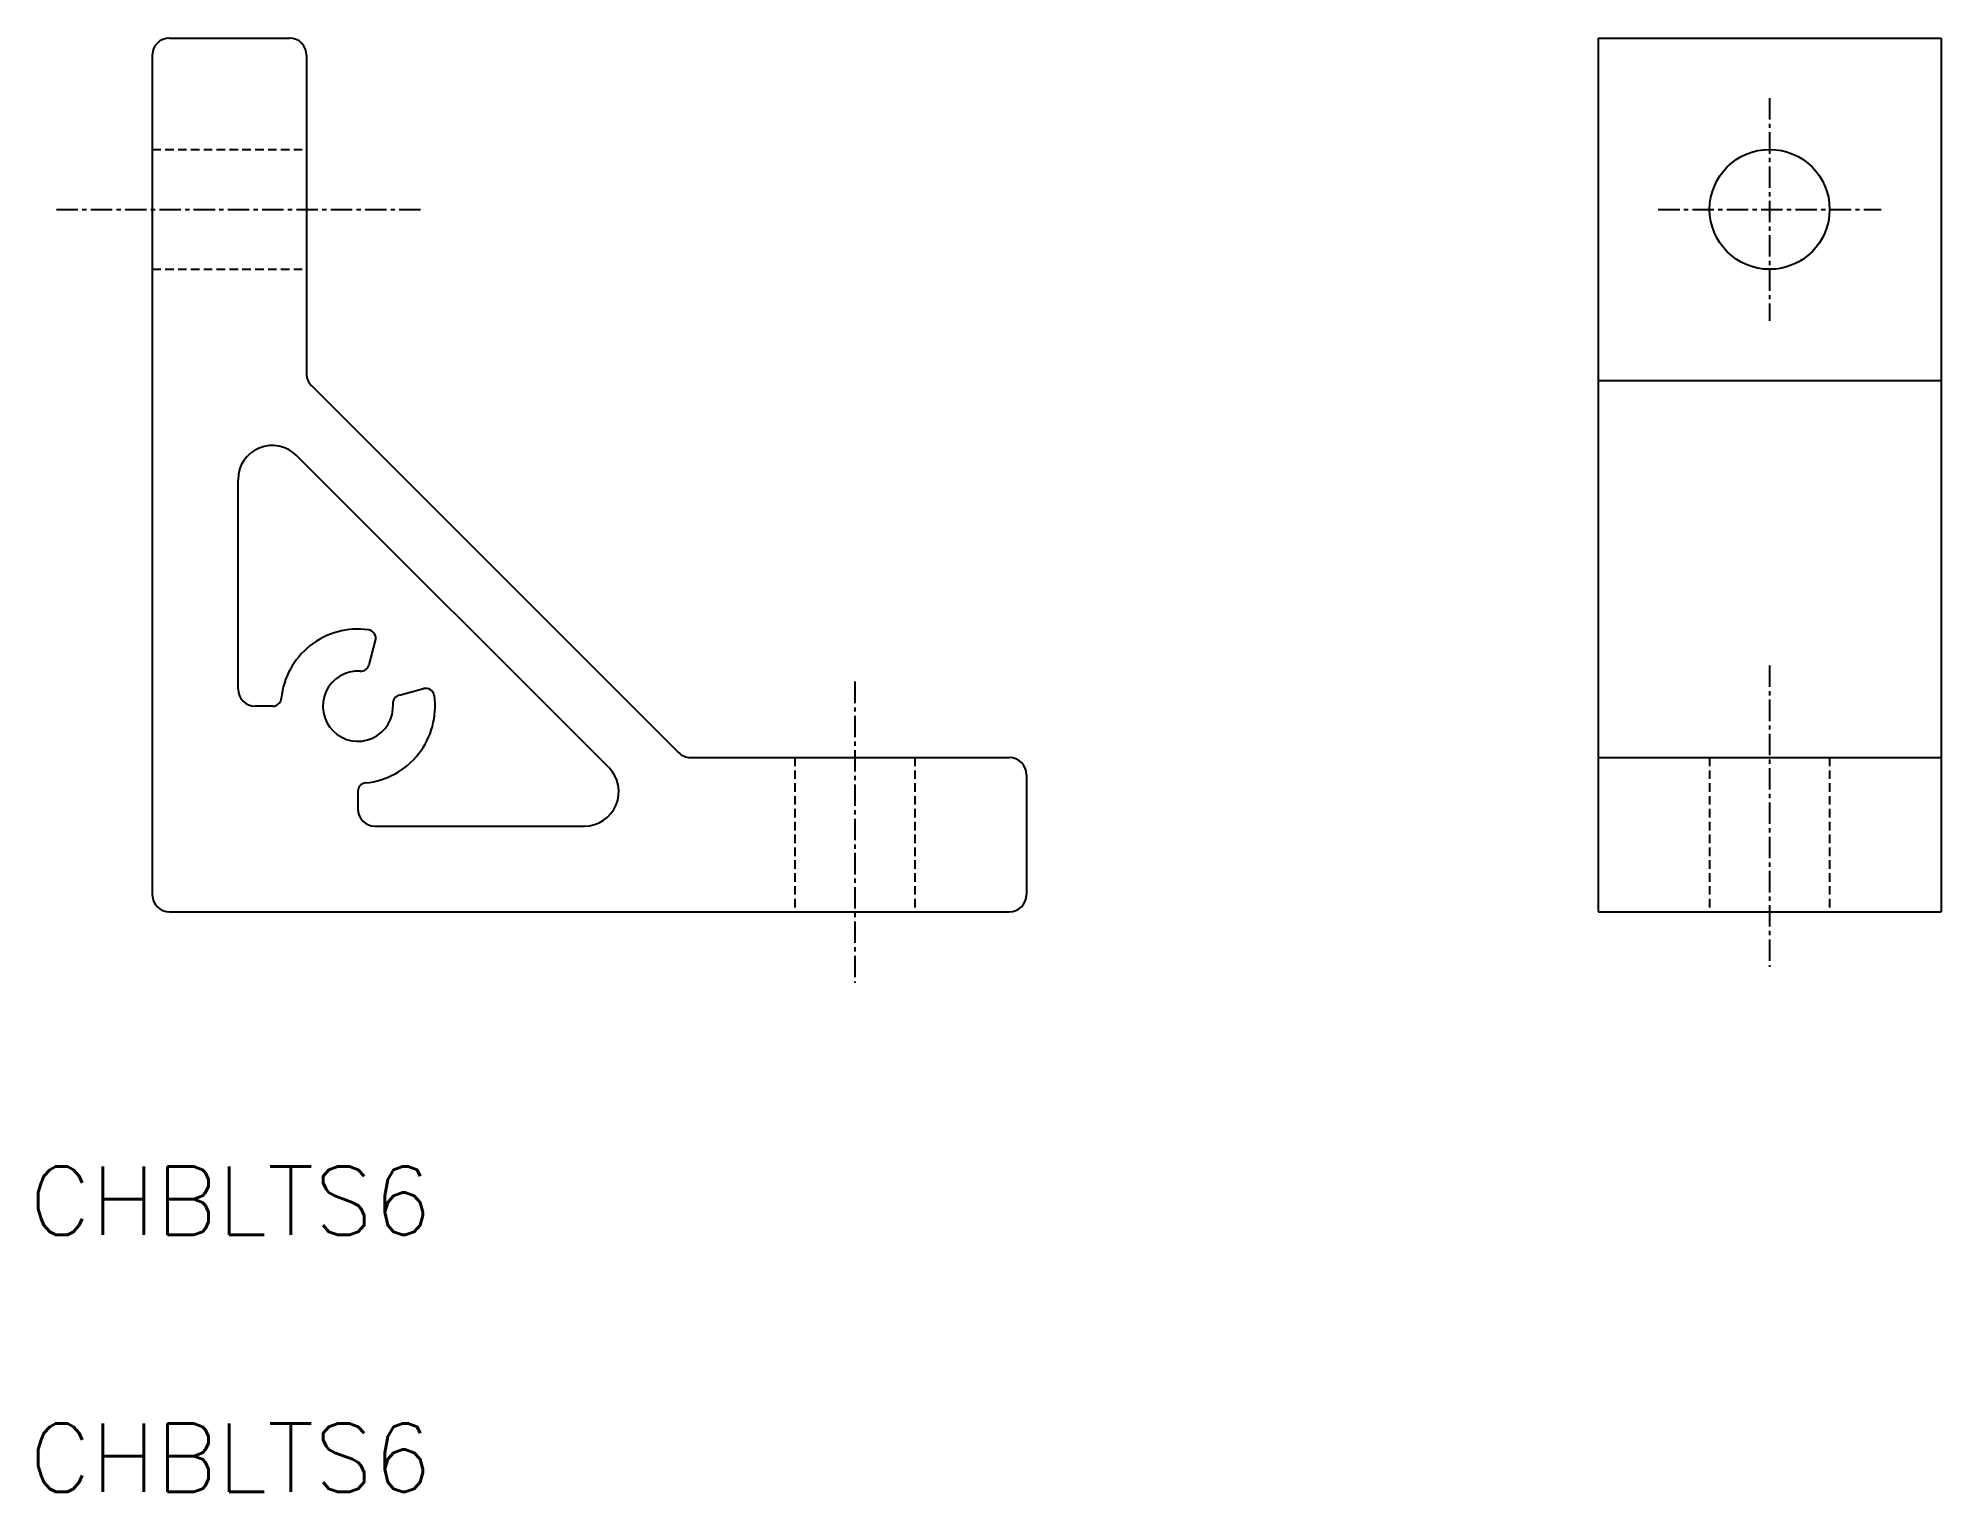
# Model space of a CAD drawing. Extents: x -19 to 92, y -46 to 39.
import ezdxf

# ---------------------------------------------------------------- set-up
doc = ezdxf.new("R2010")
doc.units = 0
doc.linetypes.add('CENTER', pattern=[2, 1.25, -0.25, 0.25, -0.25])
doc.linetypes.add('DASHED', pattern=[0.75, 0.5, -0.25])
doc.layers.get('0').update_dxf_attribs({"linetype": 'CONTINUOUS'})
doc.layers.add('CENTER', color=1, linetype='CENTER')
doc.styles.get("Standard").update_dxf_attribs({"font": 'txt.shx', "bigfont": 'bigfont.shx'})

msp = doc.modelspace()

# ---------------------------------------------------------------- linework, layer by layer
at = {"color": 7}
for p, q in [((-11, 39), (-4, 39)), ((72.37, 39), (72.37, -12)), ((72.37, 39), (92.37, 39)), ((92.37, 39), (92.37, -12)), ((-12, 38), (-12, -11)), ((-3, 38), (-3, 19.41)), ((72.37, 19), (92.37, 19)), ((-2.71, 18.71), (18.71, -2.71)), ((14.64, -3.59), (-3.59, 14.64)), ((-7, 1), (-7, 13.22)), ((0.65, 2.42), (1.03, 3.83)), ((-4.97, 0), (-6, 0)), ((2.42, 0.65), (3.83, 1.03)), ((19.41, -3), (38, -3)), ((72.37, -3), (92.37, -3)), ((39, -4), (39, -11)), ((0, -4.97), (0, -6)), ((1, -7), (13.22, -7)), ((-11, -12), (38, -12)), ((72.37, -12), (92.37, -12))]:
    msp.add_line(p, q, dxfattribs=at)
at = {"color": 3, "linetype": 'DASHED'}
for p, q in [((-12, 32.5), (-3, 32.5)), ((-12, 25.5), (-3, 25.5)), ((25.5, -3), (25.5, -12)), ((32.5, -3), (32.5, -12)), ((78.87, -3), (78.87, -12)), ((85.87, -3), (85.87, -12))]:
    msp.add_line(p, q, dxfattribs=at)
at = {"color": 7}
msp.add_circle((82.37, 29), 3.5, dxfattribs=at)
for centre, radius, start, end in [((-11, 38), 1, 90, 180), ((-4, 38), 1, 0, 90), ((-2, 19.41), 1, 180, 225), ((-5, 13.22), 2, 45, 180), ((0, 0), 4.5, 82.1805, 174.2608), ((0.54, 3.96), 0.5, 345, 82.1805), ((0.16, 2.54), 0.5, 266.3073, 345), ((0, 0), 2.05, 86.3073, 3.6923), ((-6, 1), 1, 180, 270), ((-4.97, 0.5), 0.5, 270, 354.2608), ((0, 0), 4.5, 275.7392, 7.8192), ((2.54, 0.16), 0.5, 105, 183.6923), ((3.96, 0.54), 0.5, 7.8193, 105), ((19.41, -2), 1, 225, 270), ((38, -4), 1, 0, 90), ((13.22, -5), 2, 270, 45), ((0.5, -4.97), 0.5, 95.7392, 180), ((1, -6), 1, 180, 270), ((-11, -11), 1, 180, 270), ((38, -11), 1, 270, 0)]:
    msp.add_arc(centre, radius, start, end, dxfattribs=at)
at = {"layer": 'CENTER', "color": 1, "linetype": 'CENTER'}
for p, q in [((82.37, 35.5), (82.37, 22.5)), ((-17.59, 29), (3.64, 29)), ((75.87, 29), (88.87, 29)), ((82.37, 2.38), (82.37, -15.21)), ((29, 1.43), (29, -16.16))]:
    msp.add_line(p, q, dxfattribs=at)

# ---------------------------------------------------------------- texts
at = {"color": 7, "linetype": 'CONTINUOUS'}
for p in [(-19.18, -30.87), (-19.18, -45.87)]:
    msp.add_text('CHBLTS6', height=4, dxfattribs=at).set_placement(p)

doc.saveas('drawing.dxf')
